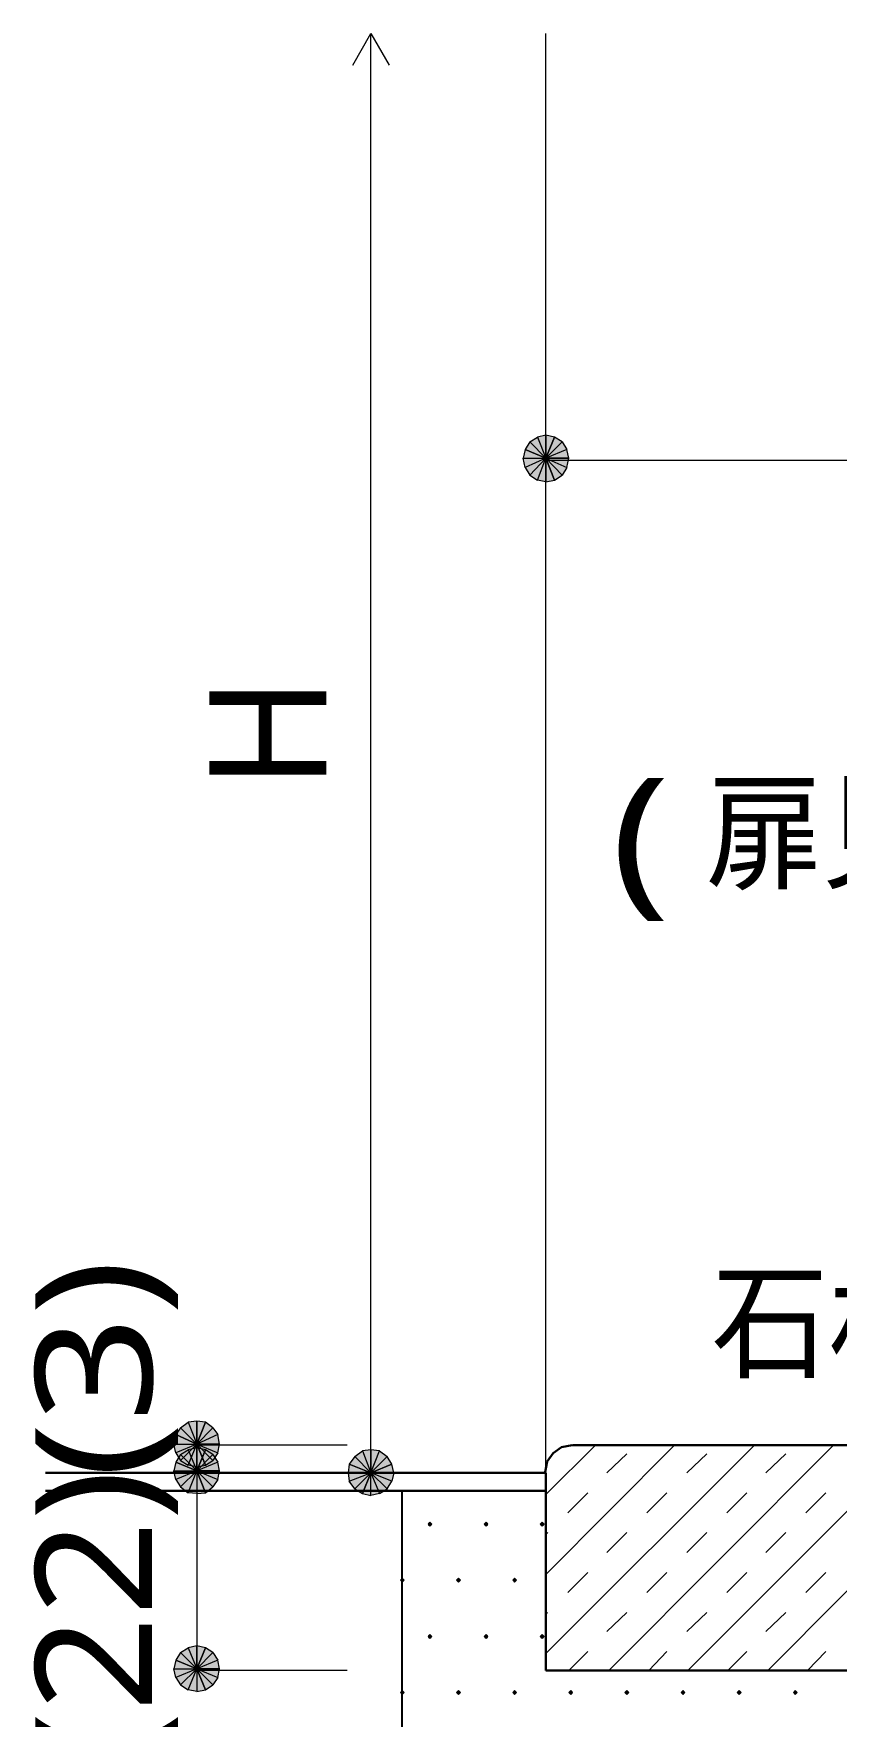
# Model space of a CAD drawing. Header units: millimetres. Extents: x 0 to 420, y 0 to 297.
# Drawn here: x 270.71 to 288.57, y 93.15 to 130.58 of the extents above; entities that cross this region are included whole.
import ezdxf
from ezdxf.enums import TextEntityAlignment as Align

# ---------------------------------------------------------------- set-up
doc = ezdxf.new("R2010")
doc.units = ezdxf.units.MM
doc.styles.add('kst32b', font='NotoSansJP-Variable.ttf')

msp = doc.modelspace()

# ---------------------------------------------------------------- hatches: boundary and pattern name
h = msp.add_hatch(color=7)
h.paths.add_polyline_path([(282.109, 121.645), (281.919, 121.602), (282.109, 121.137), (282.109, 121.645)])
h.paths.add_polyline_path([(281.919, 121.602), (282.109, 121.137), (281.75, 121.497), (281.919, 121.602)])
h.paths.add_polyline_path([(282.109, 121.137), (281.75, 121.497), (281.644, 121.327), (282.109, 121.137)])
for points in [[(282.3, 121.602), (282.109, 121.645), (282.109, 121.137), (282.3, 121.602)], [(274.532, 99.695), (274.341, 99.716), (274.341, 99.208), (274.532, 99.695)], [(274.532, 99.081), (274.341, 99.123), (274.341, 98.616), (274.532, 99.081)], [(277.728, 98.764), (277.707, 98.573), (278.215, 98.573), (277.728, 98.764)], [(279.527, 97.472), (279.506, 97.451), (279.485, 97.43), (279.506, 97.409), (279.527, 97.388), (279.548, 97.409), (279.569, 97.43), (279.548, 97.451), (279.527, 97.472)], [(280.776, 97.472), (280.755, 97.451), (280.734, 97.43), (280.755, 97.409), (280.776, 97.388), (280.797, 97.409), (280.818, 97.43), (280.797, 97.451), (280.776, 97.472)], [(282.025, 97.472), (282.004, 97.451), (281.982, 97.43), (282.004, 97.409), (282.025, 97.388), (282.046, 97.409), (282.067, 97.43), (282.046, 97.451), (282.025, 97.472)], [(278.913, 96.224), (278.892, 96.202), (278.871, 96.181), (278.892, 96.16), (278.913, 96.139), (278.934, 96.16), (278.955, 96.181), (278.934, 96.202), (278.913, 96.224)], [(280.162, 96.224), (280.141, 96.202), (280.12, 96.181), (280.141, 96.16), (280.162, 96.139), (280.183, 96.16), (280.204, 96.181), (280.183, 96.202), (280.162, 96.224)], [(281.411, 96.224), (281.39, 96.202), (281.369, 96.181), (281.39, 96.16), (281.411, 96.139), (281.432, 96.16), (281.453, 96.181), (281.432, 96.202), (281.411, 96.224)], [(274.532, 94.679), (274.341, 94.721), (274.341, 94.213), (274.532, 94.679)], [(279.527, 94.975), (279.506, 94.954), (279.485, 94.932), (279.506, 94.911), (279.527, 94.89), (279.548, 94.911), (279.569, 94.932), (279.548, 94.954), (279.527, 94.975)], [(280.776, 94.975), (280.755, 94.954), (280.734, 94.932), (280.755, 94.911), (280.776, 94.89), (280.797, 94.911), (280.818, 94.932), (280.797, 94.954), (280.776, 94.975)], [(282.025, 94.975), (282.004, 94.954), (281.982, 94.932), (282.004, 94.911), (282.025, 94.89), (282.046, 94.911), (282.067, 94.932), (282.046, 94.954), (282.025, 94.975)], [(278.913, 93.726), (278.892, 93.705), (278.871, 93.684), (278.892, 93.662), (278.913, 93.641), (278.934, 93.662), (278.955, 93.684), (278.934, 93.705), (278.913, 93.726)], [(280.162, 93.726), (280.141, 93.705), (280.12, 93.684), (280.141, 93.662), (280.162, 93.641), (280.183, 93.662), (280.204, 93.684), (280.183, 93.705), (280.162, 93.726)], [(281.411, 93.726), (281.39, 93.705), (281.369, 93.684), (281.39, 93.662), (281.411, 93.641), (281.432, 93.662), (281.453, 93.684), (281.432, 93.705), (281.411, 93.726)], [(282.66, 93.726), (282.639, 93.705), (282.617, 93.684), (282.639, 93.662), (282.66, 93.641), (282.681, 93.662), (282.702, 93.684), (282.681, 93.705), (282.66, 93.726)], [(283.909, 93.726), (283.887, 93.705), (283.866, 93.684), (283.887, 93.662), (283.909, 93.641), (283.93, 93.662), (283.951, 93.684), (283.93, 93.705), (283.909, 93.726)], [(285.157, 93.726), (285.136, 93.705), (285.115, 93.684), (285.136, 93.662), (285.157, 93.641), (285.179, 93.662), (285.2, 93.684), (285.179, 93.705), (285.157, 93.726)], [(286.406, 93.726), (286.385, 93.705), (286.364, 93.684), (286.385, 93.662), (286.406, 93.641), (286.427, 93.662), (286.448, 93.684), (286.427, 93.705), (286.406, 93.726)], [(287.655, 93.726), (287.634, 93.705), (287.613, 93.684), (287.634, 93.662), (287.655, 93.641), (287.676, 93.662), (287.697, 93.684), (287.676, 93.705), (287.655, 93.726)]]:
    msp.add_hatch(color=7).paths.add_polyline_path(points)
h = msp.add_hatch(color=7)
h.paths.add_polyline_path([(281.644, 121.327), (281.601, 121.137), (282.109, 121.137), (281.644, 121.327)])
h.paths.add_polyline_path([(281.601, 121.137), (282.109, 121.137), (281.644, 120.925), (281.601, 121.137)])
h.paths.add_polyline_path([(282.109, 121.137), (281.644, 120.925), (281.75, 120.756), (282.109, 121.137)])
h = msp.add_hatch(color=7)
h.paths.add_polyline_path([(282.617, 121.137), (282.575, 121.327), (282.109, 121.137), (282.617, 121.137)])
h.paths.add_polyline_path([(282.575, 121.327), (282.109, 121.137), (282.469, 121.497), (282.575, 121.327)])
h.paths.add_polyline_path([(282.109, 121.137), (282.469, 121.497), (282.3, 121.602), (282.109, 121.137)])
h = msp.add_hatch(color=7)
h.paths.add_polyline_path([(281.75, 120.756), (281.919, 120.65), (282.109, 121.137), (281.75, 120.756)])
h.paths.add_polyline_path([(281.919, 120.65), (282.109, 121.137), (282.109, 120.608), (281.919, 120.65)])
h.paths.add_polyline_path([(282.109, 121.137), (282.109, 120.608), (282.3, 120.65), (282.109, 121.137)])
h = msp.add_hatch(color=7)
h.paths.add_polyline_path([(282.3, 120.65), (282.469, 120.756), (282.109, 121.137), (282.3, 120.65)])
h.paths.add_polyline_path([(282.469, 120.756), (282.109, 121.137), (282.575, 120.925), (282.469, 120.756)])
h.paths.add_polyline_path([(282.109, 121.137), (282.575, 120.925), (282.617, 121.137), (282.109, 121.137)])
h = msp.add_hatch(color=7)
h.paths.add_polyline_path([(274.341, 99.716), (274.151, 99.695), (274.341, 99.208), (274.341, 99.716)])
h.paths.add_polyline_path([(274.151, 99.695), (274.341, 99.208), (273.981, 99.568), (274.151, 99.695)])
h.paths.add_polyline_path([(274.341, 99.208), (273.981, 99.568), (273.875, 99.42), (274.341, 99.208)])
h = msp.add_hatch(color=7)
h.paths.add_polyline_path([(274.849, 99.208), (274.807, 99.42), (274.341, 99.208), (274.849, 99.208)])
h.paths.add_polyline_path([(274.807, 99.42), (274.341, 99.208), (274.701, 99.568), (274.807, 99.42)])
h.paths.add_polyline_path([(274.341, 99.208), (274.701, 99.568), (274.532, 99.695), (274.341, 99.208)])
h = msp.add_hatch(color=7)
h.paths.add_polyline_path([(273.875, 99.42), (273.833, 99.208), (274.341, 99.208), (273.875, 99.42)])
h.paths.add_polyline_path([(273.833, 99.208), (274.341, 99.208), (273.875, 99.018), (273.833, 99.208)])
h.paths.add_polyline_path([(274.341, 99.208), (273.875, 99.018), (273.981, 98.848), (274.341, 99.208)])
h = msp.add_hatch(color=7)
h.paths.add_polyline_path([(273.981, 98.848), (274.151, 98.743), (274.341, 99.208), (273.981, 98.848)])
h.paths.add_polyline_path([(274.151, 98.743), (274.341, 99.208), (274.341, 98.7), (274.151, 98.743)])
h.paths.add_polyline_path([(274.341, 99.208), (274.341, 98.7), (274.532, 98.743), (274.341, 99.208)])
h = msp.add_hatch(color=7)
h.paths.add_polyline_path([(274.532, 98.743), (274.701, 98.848), (274.341, 99.208), (274.532, 98.743)])
h.paths.add_polyline_path([(274.701, 98.848), (274.341, 99.208), (274.807, 99.018), (274.701, 98.848)])
h.paths.add_polyline_path([(274.341, 99.208), (274.807, 99.018), (274.849, 99.208), (274.341, 99.208)])
h = msp.add_hatch(color=7)
h.paths.add_polyline_path([(273.875, 98.806), (273.833, 98.616), (274.341, 98.616), (273.875, 98.806)])
h.paths.add_polyline_path([(273.833, 98.616), (274.341, 98.616), (273.875, 98.425), (273.833, 98.616)])
h.paths.add_polyline_path([(274.341, 98.616), (273.875, 98.425), (273.981, 98.256), (274.341, 98.616)])
h = msp.add_hatch(color=7)
h.paths.add_polyline_path([(274.341, 99.123), (274.151, 99.081), (274.341, 98.616), (274.341, 99.123)])
h.paths.add_polyline_path([(274.151, 99.081), (274.341, 98.616), (273.981, 98.975), (274.151, 99.081)])
h.paths.add_polyline_path([(274.341, 98.616), (273.981, 98.975), (273.875, 98.806), (274.341, 98.616)])
h = msp.add_hatch(color=7)
h.paths.add_polyline_path([(274.849, 98.616), (274.807, 98.806), (274.341, 98.616), (274.849, 98.616)])
h.paths.add_polyline_path([(274.807, 98.806), (274.341, 98.616), (274.701, 98.975), (274.807, 98.806)])
h.paths.add_polyline_path([(274.341, 98.616), (274.701, 98.975), (274.532, 99.081), (274.341, 98.616)])
h = msp.add_hatch(color=7)
h.paths.add_polyline_path([(278.215, 99.081), (278.024, 99.06), (278.215, 98.573), (278.215, 99.081)])
h.paths.add_polyline_path([(278.024, 99.06), (278.215, 98.573), (277.855, 98.933), (278.024, 99.06)])
h.paths.add_polyline_path([(278.215, 98.573), (277.855, 98.933), (277.728, 98.764), (278.215, 98.573)])
h = msp.add_hatch(color=7)
h.paths.add_polyline_path([(278.68, 98.764), (278.575, 98.933), (278.215, 98.573), (278.68, 98.764)])
h.paths.add_polyline_path([(278.575, 98.933), (278.215, 98.573), (278.405, 99.06), (278.575, 98.933)])
h.paths.add_polyline_path([(278.215, 98.573), (278.405, 99.06), (278.215, 99.081), (278.215, 98.573)])
h = msp.add_hatch(color=7)
h.paths.add_polyline_path([(273.981, 98.256), (274.151, 98.129), (274.341, 98.616), (273.981, 98.256)])
h.paths.add_polyline_path([(274.151, 98.129), (274.341, 98.616), (274.341, 98.107), (274.151, 98.129)])
h.paths.add_polyline_path([(274.341, 98.616), (274.341, 98.107), (274.532, 98.129), (274.341, 98.616)])
h = msp.add_hatch(color=7)
h.paths.add_polyline_path([(274.532, 98.129), (274.701, 98.256), (274.341, 98.616), (274.532, 98.129)])
h.paths.add_polyline_path([(274.701, 98.256), (274.341, 98.616), (274.807, 98.425), (274.701, 98.256)])
h.paths.add_polyline_path([(274.341, 98.616), (274.807, 98.425), (274.849, 98.616), (274.341, 98.616)])
h = msp.add_hatch(color=7)
h.paths.add_polyline_path([(277.707, 98.573), (277.728, 98.383), (278.215, 98.573), (277.707, 98.573)])
h.paths.add_polyline_path([(277.728, 98.383), (278.215, 98.573), (277.855, 98.213), (277.728, 98.383)])
h.paths.add_polyline_path([(278.215, 98.573), (277.855, 98.213), (278.024, 98.107), (278.215, 98.573)])
h = msp.add_hatch(color=7)
h.paths.add_polyline_path([(278.024, 98.107), (278.215, 98.065), (278.215, 98.573), (278.024, 98.107)])
h.paths.add_polyline_path([(278.215, 98.065), (278.215, 98.573), (278.405, 98.107), (278.215, 98.065)])
h.paths.add_polyline_path([(278.215, 98.573), (278.405, 98.107), (278.575, 98.213), (278.215, 98.573)])
h = msp.add_hatch(color=7)
h.paths.add_polyline_path([(278.575, 98.213), (278.68, 98.383), (278.215, 98.573), (278.575, 98.213)])
h.paths.add_polyline_path([(278.68, 98.383), (278.215, 98.573), (278.723, 98.573), (278.68, 98.383)])
h.paths.add_polyline_path([(278.215, 98.573), (278.723, 98.573), (278.68, 98.764), (278.215, 98.573)])
h = msp.add_hatch(color=7)
h.paths.add_polyline_path([(274.341, 94.721), (274.151, 94.679), (274.341, 94.213), (274.341, 94.721)])
h.paths.add_polyline_path([(274.151, 94.679), (274.341, 94.213), (273.981, 94.573), (274.151, 94.679)])
h.paths.add_polyline_path([(274.341, 94.213), (273.981, 94.573), (273.875, 94.403), (274.341, 94.213)])
h = msp.add_hatch(color=7)
h.paths.add_polyline_path([(273.875, 94.403), (273.833, 94.213), (274.341, 94.213), (273.875, 94.403)])
h.paths.add_polyline_path([(273.833, 94.213), (274.341, 94.213), (273.875, 94.022), (273.833, 94.213)])
h.paths.add_polyline_path([(274.341, 94.213), (273.875, 94.022), (273.981, 93.853), (274.341, 94.213)])
h = msp.add_hatch(color=7)
h.paths.add_polyline_path([(274.849, 94.213), (274.807, 94.403), (274.341, 94.213), (274.849, 94.213)])
h.paths.add_polyline_path([(274.807, 94.403), (274.341, 94.213), (274.701, 94.573), (274.807, 94.403)])
h.paths.add_polyline_path([(274.341, 94.213), (274.701, 94.573), (274.532, 94.679), (274.341, 94.213)])
h = msp.add_hatch(color=7)
h.paths.add_polyline_path([(273.981, 93.853), (274.151, 93.747), (274.341, 94.213), (273.981, 93.853)])
h.paths.add_polyline_path([(274.151, 93.747), (274.341, 94.213), (274.341, 93.705), (274.151, 93.747)])
h.paths.add_polyline_path([(274.341, 94.213), (274.341, 93.705), (274.532, 93.747), (274.341, 94.213)])
h = msp.add_hatch(color=7)
h.paths.add_polyline_path([(274.532, 93.747), (274.701, 93.853), (274.341, 94.213), (274.532, 93.747)])
h.paths.add_polyline_path([(274.701, 93.853), (274.341, 94.213), (274.807, 94.022), (274.701, 93.853)])
h.paths.add_polyline_path([(274.341, 94.213), (274.807, 94.022), (274.849, 94.213), (274.341, 94.213)])

# ---------------------------------------------------------------- linework, layer by layer
at = {"lineweight": 13}
for points in [[(277.812, 129.879), (278.215, 130.577), (278.617, 129.879)], [(278.215, 98.573), (278.215, 130.577)], [(282.109, 113.347), (282.109, 130.577)], [(282.109, 98.573), (282.109, 130.577)], [(282.109, 121.094), (306.112, 121.094)], [(277.686, 99.187), (274.341, 99.187)], [(274.341, 99.187), (274.341, 98.573), (274.341, 94.171)], [(282.109, 98.086), (283.21, 99.187)], [(282.109, 96.308), (284.967, 99.187)], [(282.109, 94.552), (286.745, 99.187)], [(283.506, 94.171), (288.502, 99.187)], [(285.263, 94.171), (290.28, 99.187)], [(287.041, 94.171), (292.037, 99.187)], [(283.464, 98.573), (283.909, 98.996)], [(285.242, 98.573), (285.687, 98.996)], [(286.999, 98.573), (287.443, 98.996)], [(282.596, 97.684), (283.041, 98.129)], [(284.353, 97.684), (284.798, 98.129)], [(286.131, 97.684), (286.575, 98.129)], [(287.888, 97.684), (288.332, 98.129)], [(282.109, 97.197), (282.152, 97.24)], [(283.464, 96.795), (283.909, 97.24)], [(285.242, 96.795), (285.687, 97.24)], [(286.999, 96.795), (287.443, 97.24)], [(282.596, 95.906), (283.041, 96.351)], [(284.353, 95.906), (284.798, 96.351)], [(286.131, 95.906), (286.575, 96.351)], [(287.888, 95.906), (288.332, 96.351)], [(282.109, 95.441), (282.152, 95.462)], [(283.464, 95.038), (283.909, 95.462)], [(285.242, 95.038), (285.687, 95.462)], [(286.999, 95.038), (287.443, 95.462)], [(282.617, 94.171), (283.041, 94.594)], [(284.395, 94.171), (284.798, 94.594)], [(286.152, 94.171), (286.575, 94.594)], [(287.93, 94.171), (288.332, 94.594)], [(277.686, 94.171), (274.341, 94.171)]]:
    msp.add_lwpolyline(points, dxfattribs=at)
at = {"lineweight": 0}
for points in [[(282.109, 121.645), (281.919, 121.602), (282.109, 121.137)], [(282.3, 121.602), (282.109, 121.645), (282.109, 121.137)], [(281.644, 121.327), (281.601, 121.137), (282.109, 121.137)], [(282.109, 121.137), (281.75, 121.497), (281.644, 121.327)], [(281.919, 121.602), (282.109, 121.137), (281.75, 121.497)], [(282.109, 121.137), (282.469, 121.497), (282.3, 121.602)], [(282.575, 121.327), (282.109, 121.137), (282.469, 121.497)], [(282.617, 121.137), (282.575, 121.327), (282.109, 121.137)], [(281.601, 121.137), (282.109, 121.137), (281.644, 120.925)], [(282.109, 121.137), (281.644, 120.925), (281.75, 120.756)], [(281.75, 120.756), (281.919, 120.65), (282.109, 121.137)], [(281.919, 120.65), (282.109, 121.137), (282.109, 120.608)], [(282.109, 121.137), (282.109, 120.608), (282.3, 120.65)], [(282.3, 120.65), (282.469, 120.756), (282.109, 121.137)], [(282.469, 120.756), (282.109, 121.137), (282.575, 120.925)], [(282.109, 121.137), (282.575, 120.925), (282.617, 121.137)], [(274.341, 99.208), (273.981, 99.568), (273.875, 99.42)], [(274.151, 99.695), (274.341, 99.208), (273.981, 99.568)], [(274.341, 99.716), (274.151, 99.695), (274.341, 99.208)], [(274.532, 99.695), (274.341, 99.716), (274.341, 99.208)], [(274.341, 99.208), (274.701, 99.568), (274.532, 99.695)], [(274.807, 99.42), (274.341, 99.208), (274.701, 99.568)], [(273.875, 99.42), (273.833, 99.208), (274.341, 99.208)], [(273.833, 99.208), (274.341, 99.208), (273.875, 99.018)], [(274.341, 99.208), (273.875, 99.018), (273.981, 98.848)], [(273.981, 98.848), (274.151, 98.743), (274.341, 99.208)], [(274.151, 98.743), (274.341, 99.208), (274.341, 98.7)], [(274.849, 99.208), (274.807, 99.42), (274.341, 99.208)], [(274.341, 99.208), (274.341, 98.7), (274.532, 98.743)], [(274.532, 98.743), (274.701, 98.848), (274.341, 99.208)], [(274.701, 98.848), (274.341, 99.208), (274.807, 99.018)], [(274.341, 99.208), (274.807, 99.018), (274.849, 99.208)], [(273.875, 98.806), (273.833, 98.616), (274.341, 98.616)], [(274.341, 98.616), (273.981, 98.975), (273.875, 98.806)], [(274.151, 99.081), (274.341, 98.616), (273.981, 98.975)], [(274.341, 99.123), (274.151, 99.081), (274.341, 98.616)], [(274.532, 99.081), (274.341, 99.123), (274.341, 98.616)], [(274.341, 98.616), (274.701, 98.975), (274.532, 99.081)], [(274.807, 98.806), (274.341, 98.616), (274.701, 98.975)], [(274.849, 98.616), (274.807, 98.806), (274.341, 98.616)], [(278.215, 98.573), (277.855, 98.933), (277.728, 98.764)], [(278.024, 99.06), (278.215, 98.573), (277.855, 98.933)], [(278.215, 99.081), (278.024, 99.06), (278.215, 98.573)], [(278.215, 98.573), (278.405, 99.06), (278.215, 99.081)], [(278.575, 98.933), (278.215, 98.573), (278.405, 99.06)], [(278.68, 98.764), (278.575, 98.933), (278.215, 98.573)], [(273.833, 98.616), (274.341, 98.616), (273.875, 98.425)], [(274.341, 98.616), (273.875, 98.425), (273.981, 98.256)], [(273.981, 98.256), (274.151, 98.129), (274.341, 98.616)], [(274.151, 98.129), (274.341, 98.616), (274.341, 98.107)], [(274.341, 98.616), (274.341, 98.107), (274.532, 98.129)], [(274.532, 98.129), (274.701, 98.256), (274.341, 98.616)], [(274.701, 98.256), (274.341, 98.616), (274.807, 98.425)], [(274.341, 98.616), (274.807, 98.425), (274.849, 98.616)], [(277.728, 98.764), (277.707, 98.573), (278.215, 98.573)], [(277.707, 98.573), (277.728, 98.383), (278.215, 98.573)], [(277.728, 98.383), (278.215, 98.573), (277.855, 98.213)], [(278.215, 98.573), (277.855, 98.213), (278.024, 98.107)], [(278.024, 98.107), (278.215, 98.065), (278.215, 98.573)], [(278.215, 98.573), (278.723, 98.573), (278.68, 98.764)], [(278.215, 98.065), (278.215, 98.573), (278.405, 98.107)], [(278.215, 98.573), (278.405, 98.107), (278.575, 98.213)], [(278.575, 98.213), (278.68, 98.383), (278.215, 98.573)], [(278.68, 98.383), (278.215, 98.573), (278.723, 98.573)], [(279.527, 97.472), (279.506, 97.451), (279.485, 97.43), (279.506, 97.409), (279.527, 97.388), (279.548, 97.409), (279.569, 97.43), (279.548, 97.451)], [(280.776, 97.472), (280.755, 97.451), (280.734, 97.43), (280.755, 97.409), (280.776, 97.388), (280.797, 97.409), (280.818, 97.43), (280.797, 97.451)], [(282.025, 97.472), (282.004, 97.451), (281.982, 97.43), (282.004, 97.409), (282.025, 97.388), (282.046, 97.409), (282.067, 97.43), (282.046, 97.451)], [(278.913, 96.224), (278.892, 96.202), (278.871, 96.181), (278.892, 96.16), (278.913, 96.139), (278.934, 96.16), (278.955, 96.181), (278.934, 96.202)], [(280.162, 96.224), (280.141, 96.202), (280.12, 96.181), (280.141, 96.16), (280.162, 96.139), (280.183, 96.16), (280.204, 96.181), (280.183, 96.202)], [(281.411, 96.224), (281.39, 96.202), (281.369, 96.181), (281.39, 96.16), (281.411, 96.139), (281.432, 96.16), (281.453, 96.181), (281.432, 96.202)], [(274.341, 94.721), (274.151, 94.679), (274.341, 94.213)], [(274.532, 94.679), (274.341, 94.721), (274.341, 94.213)], [(279.527, 94.975), (279.506, 94.954), (279.485, 94.932), (279.506, 94.911), (279.527, 94.89), (279.548, 94.911), (279.569, 94.932), (279.548, 94.954)], [(280.776, 94.975), (280.755, 94.954), (280.734, 94.932), (280.755, 94.911), (280.776, 94.89), (280.797, 94.911), (280.818, 94.932), (280.797, 94.954)], [(282.025, 94.975), (282.004, 94.954), (281.982, 94.932), (282.004, 94.911), (282.025, 94.89), (282.046, 94.911), (282.067, 94.932), (282.046, 94.954)], [(273.875, 94.403), (273.833, 94.213), (274.341, 94.213)], [(274.341, 94.213), (273.981, 94.573), (273.875, 94.403)], [(274.151, 94.679), (274.341, 94.213), (273.981, 94.573)], [(274.341, 94.213), (274.701, 94.573), (274.532, 94.679)], [(274.807, 94.403), (274.341, 94.213), (274.701, 94.573)], [(274.849, 94.213), (274.807, 94.403), (274.341, 94.213)], [(273.833, 94.213), (274.341, 94.213), (273.875, 94.022)], [(274.341, 94.213), (273.875, 94.022), (273.981, 93.853)], [(273.981, 93.853), (274.151, 93.747), (274.341, 94.213)], [(274.151, 93.747), (274.341, 94.213), (274.341, 93.705)], [(274.341, 94.213), (274.341, 93.705), (274.532, 93.747)], [(274.532, 93.747), (274.701, 93.853), (274.341, 94.213)], [(274.701, 93.853), (274.341, 94.213), (274.807, 94.022)], [(274.341, 94.213), (274.807, 94.022), (274.849, 94.213)], [(278.913, 93.726), (278.892, 93.705), (278.871, 93.684), (278.892, 93.662), (278.913, 93.641), (278.934, 93.662), (278.955, 93.684), (278.934, 93.705)], [(280.162, 93.726), (280.141, 93.705), (280.12, 93.684), (280.141, 93.662), (280.162, 93.641), (280.183, 93.662), (280.204, 93.684), (280.183, 93.705)], [(281.411, 93.726), (281.39, 93.705), (281.369, 93.684), (281.39, 93.662), (281.411, 93.641), (281.432, 93.662), (281.453, 93.684), (281.432, 93.705)], [(282.66, 93.726), (282.639, 93.705), (282.617, 93.684), (282.639, 93.662), (282.66, 93.641), (282.681, 93.662), (282.702, 93.684), (282.681, 93.705)], [(283.909, 93.726), (283.887, 93.705), (283.866, 93.684), (283.887, 93.662), (283.909, 93.641), (283.93, 93.662), (283.951, 93.684), (283.93, 93.705)], [(285.157, 93.726), (285.136, 93.705), (285.115, 93.684), (285.136, 93.662), (285.157, 93.641), (285.179, 93.662), (285.2, 93.684), (285.179, 93.705)], [(286.406, 93.726), (286.385, 93.705), (286.364, 93.684), (286.385, 93.662), (286.406, 93.641), (286.427, 93.662), (286.448, 93.684), (286.427, 93.705)], [(287.655, 93.726), (287.634, 93.705), (287.613, 93.684), (287.634, 93.662), (287.655, 93.641), (287.676, 93.662), (287.697, 93.684), (287.676, 93.705)]]:
    msp.add_lwpolyline(points, close=True, dxfattribs=at)
at = {"lineweight": 30}
for points in [[(282.691, 99.187), (282.457, 99.14), (282.265, 99.01), (282.136, 98.819), (282.088, 98.584)], [(305.498, 99.187), (282.702, 99.187)], [(270.976, 98.573), (282.109, 98.573)], [(282.109, 94.171), (282.109, 98.573)], [(270.976, 98.171), (282.109, 98.171)], [(282.109, 94.171), (306.112, 94.171)]]:
    msp.add_lwpolyline(points, dxfattribs=at)
at = {"lineweight": 25}
msp.add_lwpolyline([(278.913, 70.781), (278.913, 98.171)], dxfattribs=at)

# ---------------------------------------------------------------- texts
at = {"style": 'kst32b'}
msp.add_text('H', height=2.599, rotation=90, dxfattribs=at).set_placement((277.22, 113.771))
for s, height, p, p2 in [('(       +3～4)', 2.59891, (283.549, 111.421), (306.289, 111.421)), ('扉見込み', 2.0791, (285.665, 111.781), (296.061, 111.781)), ('(3)', 2.5989, (273.346, 98.446), (273.346, 103.319)), ('石材', 2.0791, (285.792, 100.902), (290.99, 100.902)), ('(22)', 2.5989, (273.346, 92.138), (273.346, 98.636))]:
    msp.add_text(s, height=height, dxfattribs=at).set_placement(p, p2, align=Align.FIT)

doc.saveas('drawing.dxf')
